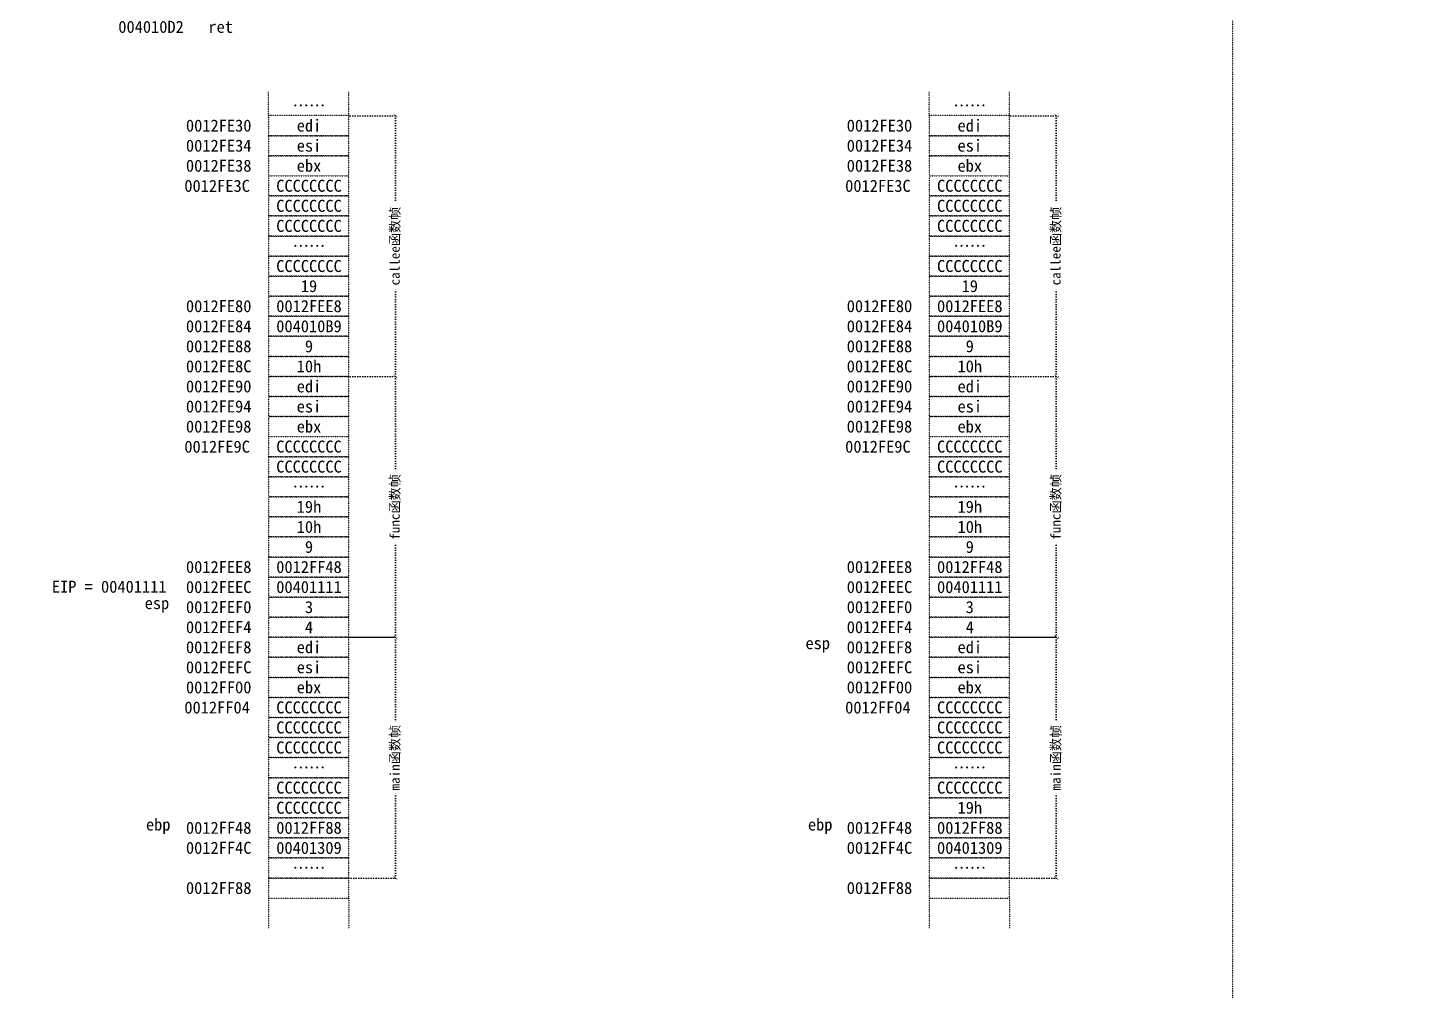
# Model space of a CAD drawing. Header units: millimetres. Extents: x 4752 to 29114, y 1106 to 4893.
# Drawn here: x 23786 to 25506, y 1260 to 2469 of the extents above; entities that cross this region are included whole.
import ezdxf

# ---------------------------------------------------------------- set-up
doc = ezdxf.new("R2010")
doc.units = ezdxf.units.MM
doc.linetypes.add('ACAD_ISO07W100', pattern=[3, 0, -3])
doc.linetypes.add('DOT', pattern=[0.25, 0, -0.25])
doc.styles.get("Standard").update_dxf_attribs({"font": ''})
doc.styles.add('w', font='', dxfattribs={"height": 15})
doc.styles.get('Standard').set_extended_font_data('SimSun')
doc.styles.get('w').set_extended_font_data('SimSun')
doc.dimstyles.new('w', dxfattribs={"dimscale": 3, "dimtxt": 4, "dimasz": 1.5, "dimexe": 1.25, "dimexo": 0.625, "dimtad": 0, "dimtxsty": 'Standard', "dimblk": 'ARCHTICK', "dimcen": 2.5, "dimclrd": 5, "dimclre": 5, "dimclrt": 5, "dimadec": 1, "dimazin": 0, "dimtfac": 1, "dimtmove": 0, "dimatfit": 3, "dimfxl": 1, "dimarcsym": 0})

# ---------------------------------------------------------------- blocks, each defined once
blk = doc.blocks.new('b')
at = {"linetype": 'DOT'}
blk.add_lwpolyline([(-100, 0), (0, 0), (0, 25), (-100, 25)], close=True, dxfattribs=at)
blk = doc.blocks.new('_ArchTick')
at = {"color": 0, "linetype": 'ByBlock', "const_width": 0.15}
blk.add_lwpolyline([(-0.5, -0.5), (0.5, 0.5)], dxfattribs=at)
blk = doc.blocks.new('*D58')
at = {"color": 5, "linetype": 'ACAD_ISO07W100', "lineweight": -2}
for p, q in [((24187.7, 2359.5), (24247.8, 2359.5)), ((24244, 2359.5), (24244, 2249.2)), ((24244, 2034.5), (24244, 2144.9)), ((24187.7, 2034.5), (24247.8, 2034.5))]:
    blk.add_line(p, q, dxfattribs=at)
at = {"layer": 'Defpoints', "color": 0, "linetype": 'DOT'}
for p in [(24185.8, 2359.5), (24185.8, 2034.5), (24244, 2034.5)]:
    blk.add_point(p, dxfattribs=at)
at = {"color": 5, "linetype": 'DOT', "lineweight": -2, "xscale": 4.5, "yscale": 4.5, "zscale": 4.5}
for p, rotation in [((24244, 2359.5), 90), ((24244, 2034.5), 270)]:
    blk.add_blockref('_ArchTick', p, dxfattribs=dict(at, rotation=rotation))
at = {"color": 5, "linetype": 'DOT', "insert": (24244, 2197), "char_height": 12, "attachment_point": 5, "rotation": 90}
blk.add_mtext('callee函数帧', dxfattribs=at)
blk = doc.blocks.new('*D56')
at = {"color": 5, "linetype": 'ACAD_ISO07W100', "lineweight": -2}
for p, q in [((24187.7, 2034.5), (24247.8, 2034.5)), ((24244, 2034.5), (24244, 1915.7)), ((24244, 1709.5), (24244, 1828.4)), ((24187.7, 1709.5), (24247.8, 1709.5))]:
    blk.add_line(p, q, dxfattribs=at)
at = {"layer": 'Defpoints', "color": 0, "linetype": 'DOT'}
for p in [(24185.8, 2034.5), (24185.8, 1709.5), (24244, 1709.5)]:
    blk.add_point(p, dxfattribs=at)
at = {"color": 5, "linetype": 'DOT', "lineweight": -2, "xscale": 4.5, "yscale": 4.5, "zscale": 4.5}
for p, rotation in [((24244, 2034.5), 90), ((24244, 1709.5), 270)]:
    blk.add_blockref('_ArchTick', p, dxfattribs=dict(at, rotation=rotation))
at = {"color": 5, "linetype": 'DOT', "insert": (24244, 1872), "char_height": 12, "attachment_point": 5, "rotation": 90}
blk.add_mtext('func函数帧', dxfattribs=at)
blk = doc.blocks.new('*D57')
at = {"color": 5, "linetype": 'ACAD_ISO07W100', "lineweight": -2}
for p, q in [((24185.8, 1709.5), (24247.8, 1709.5)), ((24244, 1709.5), (24244, 1603.6)), ((24244, 1409.5), (24244, 1515.5)), ((24185.8, 1409.5), (24247.8, 1409.5))]:
    blk.add_line(p, q, dxfattribs=at)
at = {"layer": 'Defpoints', "color": 0, "linetype": 'DOT'}
for p in [(24183.9, 1709.5), (24183.9, 1409.5), (24244, 1409.5)]:
    blk.add_point(p, dxfattribs=at)
at = {"color": 5, "linetype": 'DOT', "lineweight": -2, "xscale": 4.5, "yscale": 4.5, "zscale": 4.5}
for p, rotation in [((24244, 1709.5), 90), ((24244, 1409.5), 270)]:
    blk.add_blockref('_ArchTick', p, dxfattribs=dict(at, rotation=rotation))
at = {"color": 5, "linetype": 'DOT', "insert": (24244, 1559.5), "char_height": 12, "attachment_point": 5, "rotation": 90}
blk.add_mtext('main函数帧', dxfattribs=at)
blk = doc.blocks.new('*D61')
at = {"color": 5, "linetype": 'ACAD_ISO07W100', "lineweight": -2}
for p, q in [((25011, 2359.5), (25071.1, 2359.5)), ((25067.4, 2359.5), (25067.4, 2249.2)), ((25067.4, 2034.5), (25067.4, 2144.9)), ((25011, 2034.5), (25071.1, 2034.5))]:
    blk.add_line(p, q, dxfattribs=at)
at = {"layer": 'Defpoints', "color": 0, "linetype": 'DOT'}
for p in [(25009.1, 2359.5), (25009.1, 2034.5), (25067.4, 2034.5)]:
    blk.add_point(p, dxfattribs=at)
at = {"color": 5, "linetype": 'DOT', "lineweight": -2, "xscale": 4.5, "yscale": 4.5, "zscale": 4.5}
for p, rotation in [((25067.4, 2359.5), 90), ((25067.4, 2034.5), 270)]:
    blk.add_blockref('_ArchTick', p, dxfattribs=dict(at, rotation=rotation))
at = {"color": 5, "linetype": 'DOT', "insert": (25067.4, 2197), "char_height": 12, "attachment_point": 5, "rotation": 90}
blk.add_mtext('callee函数帧', dxfattribs=at)
blk = doc.blocks.new('*D59')
at = {"color": 5, "linetype": 'ACAD_ISO07W100', "lineweight": -2}
for p, q in [((25011, 2034.5), (25071.1, 2034.5)), ((25067.4, 2034.5), (25067.4, 1915.7)), ((25067.4, 1709.5), (25067.4, 1828.4)), ((25011, 1709.5), (25071.1, 1709.5))]:
    blk.add_line(p, q, dxfattribs=at)
at = {"layer": 'Defpoints', "color": 0, "linetype": 'DOT'}
for p in [(25009.1, 2034.5), (25009.1, 1709.5), (25067.4, 1709.5)]:
    blk.add_point(p, dxfattribs=at)
at = {"color": 5, "linetype": 'DOT', "lineweight": -2, "xscale": 4.5, "yscale": 4.5, "zscale": 4.5}
for p, rotation in [((25067.4, 2034.5), 90), ((25067.4, 1709.5), 270)]:
    blk.add_blockref('_ArchTick', p, dxfattribs=dict(at, rotation=rotation))
at = {"color": 5, "linetype": 'DOT', "insert": (25067.4, 1872), "char_height": 12, "attachment_point": 5, "rotation": 90}
blk.add_mtext('func函数帧', dxfattribs=at)
blk = doc.blocks.new('*D60')
at = {"color": 5, "linetype": 'ACAD_ISO07W100', "lineweight": -2}
for p, q in [((25009.1, 1709.5), (25071.1, 1709.5)), ((25067.4, 1709.5), (25067.4, 1603.6)), ((25067.4, 1409.5), (25067.4, 1515.5)), ((25009.1, 1409.5), (25071.1, 1409.5))]:
    blk.add_line(p, q, dxfattribs=at)
at = {"layer": 'Defpoints', "color": 0, "linetype": 'DOT'}
for p in [(25007.3, 1709.5), (25007.3, 1409.5), (25067.4, 1409.5)]:
    blk.add_point(p, dxfattribs=at)
at = {"color": 5, "linetype": 'DOT', "lineweight": -2, "xscale": 4.5, "yscale": 4.5, "zscale": 4.5}
for p, rotation in [((25067.4, 1709.5), 90), ((25067.4, 1409.5), 270)]:
    blk.add_blockref('_ArchTick', p, dxfattribs=dict(at, rotation=rotation))
at = {"color": 5, "linetype": 'DOT', "insert": (25067.4, 1559.5), "char_height": 12, "attachment_point": 5, "rotation": 90}
blk.add_mtext('main函数帧', dxfattribs=at)
blk = doc.blocks.new('*D89')
at = {"color": 5, "linetype": 'ACAD_ISO07W100', "lineweight": -2}
for p, q in [((22309.4, 4598), (22309.4, 4745.6)), ((22309.4, 4741.8), (23376.4, 4741.8)), ((25286.8, 4741.8), (24219.8, 4741.8)), ((25286.8, 4598), (25286.8, 4745.6)), ((28970.7, 2034.5), (29030.9, 2034.5)), ((29027.1, 2034.5), (29027.1, 1915.7)), ((29027.1, 1709.5), (29027.1, 1828.4)), ((28970.7, 1709.5), (29030.9, 1709.5))]:
    blk.add_line(p, q, dxfattribs=at)
at = {"layer": 'Defpoints', "color": 0, "linetype": 'DOT'}
for p in [(25286.8, 4741.8), (22309.4, 4596.1), (25286.8, 4596.1), (28968.9, 2034.5), (28968.9, 1709.5), (29027.1, 1709.5)]:
    blk.add_point(p, dxfattribs=at)
at = {"color": 5, "linetype": 'DOT', "lineweight": -2, "xscale": 4.5, "yscale": 4.5, "zscale": 4.5}
for p, rotation in [((22309.4, 4741.8), 180), ((29027.1, 2034.5), 90), ((29027.1, 1709.5), 270)]:
    blk.add_blockref('_ArchTick', p, dxfattribs=dict(at, rotation=rotation))
blk.add_blockref('_ArchTick', (25286.8, 4741.8), dxfattribs=at)
at = {"color": 5, "linetype": 'DOT', "insert": (23798.1, 4741.8), "char_height": 66, "attachment_point": 5}
blk.add_mtext('main函数的堆栈平衡', dxfattribs=at)
at = {"color": 5, "linetype": 'DOT', "insert": (29027.1, 1872), "char_height": 12, "attachment_point": 5, "rotation": 90}
blk.add_mtext('func函数帧', dxfattribs=at)

msp = doc.modelspace()

# ---------------------------------------------------------------- linework, layer by layer
at = {"linetype": 'DOT'}
for p, q in [((25286.8, 4885.524), (25286.8, 1259.541)), ((24085.781, 2359.543), (24085.781, 2389.543)), ((24185.781, 2359.543), (24185.781, 2389.543)), ((24909.137, 2359.543), (24909.137, 2389.543)), ((25009.137, 2359.543), (25009.137, 2389.543)), ((24085.781, 2284.543), (24085.781, 2259.543)), ((24085.781, 2284.543), (24185.781, 2284.543)), ((24185.781, 2259.543), (24185.781, 2284.543)), ((24909.137, 2284.543), (24909.137, 2259.543)), ((24909.137, 2284.543), (25009.137, 2284.543)), ((25009.137, 2259.543), (25009.137, 2284.543)), ((24085.781, 2259.543), (24185.781, 2259.543)), ((24909.137, 2259.543), (25009.137, 2259.543)), ((24085.781, 1959.543), (24085.781, 1934.543)), ((24085.781, 1959.543), (24185.781, 1959.543)), ((24185.781, 1934.543), (24185.781, 1959.543)), ((24909.137, 1959.543), (24909.137, 1934.543)), ((24909.137, 1959.543), (25009.137, 1959.543)), ((25009.137, 1934.543), (25009.137, 1959.543)), ((24085.781, 1934.543), (24185.781, 1934.543)), ((24909.137, 1934.543), (25009.137, 1934.543)), ((24185.781, 1634.543), (24085.781, 1634.543)), ((24085.781, 1634.543), (24085.781, 1609.543)), ((24185.781, 1609.543), (24185.781, 1634.543)), ((25009.137, 1634.543), (24909.137, 1634.543)), ((24909.137, 1634.543), (24909.137, 1609.543)), ((25009.137, 1609.543), (25009.137, 1634.543)), ((24085.781, 1609.543), (24185.781, 1609.543)), ((24909.137, 1609.543), (25009.137, 1609.543)), ((24085.781, 1384.543), (24085.781, 1346.022)), ((24185.781, 1384.543), (24185.781, 1346.022)), ((24909.137, 1384.543), (24909.137, 1346.022)), ((25009.137, 1384.543), (25009.137, 1346.022))]:
    msp.add_line(p, q, dxfattribs=at)
for points in [[(24085.781, 2334.543), (24185.781, 2334.543), (24185.781, 2359.543), (24085.781, 2359.543)], [(24909.137, 2334.543), (25009.137, 2334.543), (25009.137, 2359.543), (24909.137, 2359.543)], [(24085.781, 2309.543), (24185.781, 2309.543), (24185.781, 2334.543), (24085.781, 2334.543)], [(24909.137, 2309.543), (25009.137, 2309.543), (25009.137, 2334.543), (24909.137, 2334.543)], [(24085.781, 2284.543), (24185.781, 2284.543), (24185.781, 2309.543), (24085.781, 2309.543)], [(24909.137, 2284.543), (25009.137, 2284.543), (25009.137, 2309.543), (24909.137, 2309.543)], [(24085.781, 2109.543), (24185.781, 2109.543), (24185.781, 2134.543), (24085.781, 2134.543)], [(24909.137, 2109.543), (25009.137, 2109.543), (25009.137, 2134.543), (24909.137, 2134.543)], [(24085.781, 2084.543), (24185.781, 2084.543), (24185.781, 2109.543), (24085.781, 2109.543)], [(24909.137, 2084.543), (25009.137, 2084.543), (25009.137, 2109.543), (24909.137, 2109.543)], [(24085.781, 2059.543), (24185.781, 2059.543), (24185.781, 2084.543), (24085.781, 2084.543)], [(24909.137, 2059.543), (25009.137, 2059.543), (25009.137, 2084.543), (24909.137, 2084.543)], [(24085.781, 2034.543), (24185.781, 2034.543), (24185.781, 2059.543), (24085.781, 2059.543)], [(24909.137, 2034.543), (25009.137, 2034.543), (25009.137, 2059.543), (24909.137, 2059.543)], [(24085.781, 2009.543), (24185.781, 2009.543), (24185.781, 2034.543), (24085.781, 2034.543)], [(24909.137, 2009.543), (25009.137, 2009.543), (25009.137, 2034.543), (24909.137, 2034.543)], [(24085.781, 1984.543), (24185.781, 1984.543), (24185.781, 2009.543), (24085.781, 2009.543)], [(24909.137, 1984.543), (25009.137, 1984.543), (25009.137, 2009.543), (24909.137, 2009.543)], [(24085.781, 1959.543), (24185.781, 1959.543), (24185.781, 1984.543), (24085.781, 1984.543)], [(24909.137, 1959.543), (25009.137, 1959.543), (25009.137, 1984.543), (24909.137, 1984.543)], [(24085.781, 1784.543), (24185.781, 1784.543), (24185.781, 1809.543), (24085.781, 1809.543)], [(24909.137, 1784.543), (25009.137, 1784.543), (25009.137, 1809.543), (24909.137, 1809.543)], [(24085.781, 1759.543), (24185.781, 1759.543), (24185.781, 1784.543), (24085.781, 1784.543)], [(24909.137, 1759.543), (25009.137, 1759.543), (25009.137, 1784.543), (24909.137, 1784.543)], [(24085.781, 1734.543), (24185.781, 1734.543), (24185.781, 1759.543), (24085.781, 1759.543)], [(24909.137, 1734.543), (25009.137, 1734.543), (25009.137, 1759.543), (24909.137, 1759.543)], [(24085.781, 1709.543), (24185.781, 1709.543), (24185.781, 1734.543), (24085.781, 1734.543)], [(24909.137, 1709.543), (25009.137, 1709.543), (25009.137, 1734.543), (24909.137, 1734.543)], [(24085.781, 1684.543), (24185.781, 1684.543), (24185.781, 1709.543), (24085.781, 1709.543)], [(24909.137, 1684.543), (25009.137, 1684.543), (25009.137, 1709.543), (24909.137, 1709.543)], [(24085.781, 1659.543), (24185.781, 1659.543), (24185.781, 1684.543), (24085.781, 1684.543)], [(24909.137, 1659.543), (25009.137, 1659.543), (25009.137, 1684.543), (24909.137, 1684.543)], [(24085.781, 1634.543), (24185.781, 1634.543), (24185.781, 1659.543), (24085.781, 1659.543)], [(24909.137, 1634.543), (25009.137, 1634.543), (25009.137, 1659.543), (24909.137, 1659.543)], [(24085.781, 1459.543), (24185.781, 1459.543), (24185.781, 1484.543), (24085.781, 1484.543)], [(24909.137, 1459.543), (25009.137, 1459.543), (25009.137, 1484.543), (24909.137, 1484.543)], [(24085.781, 1409.543), (24185.781, 1409.543), (24185.781, 1434.543), (24085.781, 1434.543)], [(24909.137, 1409.543), (25009.137, 1409.543), (25009.137, 1434.543), (24909.137, 1434.543)], [(24085.781, 1384.543), (24185.781, 1384.543), (24185.781, 1409.543), (24085.781, 1409.543)], [(24909.137, 1384.543), (25009.137, 1384.543), (25009.137, 1409.543), (24909.137, 1409.543)]]:
    msp.add_lwpolyline(points, close=True, dxfattribs=at)

# ---------------------------------------------------------------- block references
for p in [(24185.781, 2234.543), (25009.137, 2234.543), (24185.781, 2209.543), (25009.137, 2209.543), (24185.781, 2184.543), (25009.137, 2184.543), (24185.781, 2159.543), (25009.137, 2159.543), (24185.781, 2134.543), (25009.137, 2134.543), (24185.781, 1909.543), (25009.137, 1909.543), (24185.781, 1884.543), (25009.137, 1884.543), (24185.781, 1859.543), (25009.137, 1859.543), (24185.781, 1834.543), (25009.137, 1834.543), (24185.781, 1809.543), (25009.137, 1809.543), (24185.781, 1584.543), (25009.137, 1584.543), (24185.781, 1559.543), (25009.137, 1559.543), (24185.781, 1534.543), (25009.137, 1534.543), (24185.781, 1509.543), (25009.137, 1509.543), (24185.781, 1484.543), (25009.137, 1484.543), (24185.781, 1434.543), (25009.137, 1434.543)]:
    msp.add_blockref('b', p, dxfattribs=at)

# ---------------------------------------------------------------- texts
at = {"linetype": 'DOT', "style": 'w'}
for s, p in [('0012FE3C', (23980.997, 2264.543)), ('0012FE3C', (24804.354, 2264.543)), ('0012FE9C', (23980.997, 1939.543)), ('0012FE9C', (24804.354, 1939.543)), ('0012FF04', (23980.997, 1614.543)), ('0012FF04', (24804.354, 1614.543))]:
    msp.add_text(s, height=15, dxfattribs=at).set_placement(p)
at = {"linetype": 'DOT', "char_height": 15, "style": 'w'}
for s, insert, width, attachment_point in [('17:   int main()\\P18:   \\{\\P004010F0   push        ebp\\P004010F1   mov         ebp,esp\\P004010F3   sub         esp,44h\\P004010F6   push        ebx\\P004010F7   push        esi\\P004010F8   push        edi\\P004010F9   lea         edi,[ebp-44h]\\P004010FC   mov         ecx,11h\\P00401101   mov         eax,0CCCCCCCCh\\P00401106   rep stos    dword ptr [edi]\\P19:       int result=func(3,4);\\P00401108   push        4\\P0040110A   push        3\\P0040110C   call        @ILT+0(func) (00401005)\\P\\P9:    int func(int a, int b)\\P10:   \\{\\P00401080   push        ebp\\P00401081   mov         ebp,esp\\P00401083   sub         esp,4Ch\\P00401086   push        ebx\\P00401087   push        esi\\P00401088   push        edi\\P00401089   lea         edi,[ebp-4Ch]\\P0040108C   mov         ecx,13h\\P00401091   mov         eax,0CCCCCCCCh\\P00401096   rep stos    dword ptr [edi]\\P11:       int c = a*a;\\P00401098   mov         eax,dword ptr [ebp+8]\\P0040109B   imul        eax,dword ptr [ebp+8]\\P0040109F   mov         dword ptr [ebp-4],eax\\P12:       int d = b*b;\\P004010A2   mov         ecx,dword ptr [ebp+0Ch]\\P004010A5   imul        ecx,dword ptr [ebp+0Ch]\\P004010A9   mov         dword ptr [ebp-8],ecx\\P13:       int e = callee(c,d);\\P004010AC   mov         edx,dword ptr [ebp-8]\\P004010AF   push        edx\\P004010B0   mov         eax,dword ptr [ebp-4]\\P004010B3   push        eax\\P004010B4   call        @ILT+5(callee) (0040100a)\\P3:    int callee(int f, int g)\\P4:    \\{\\P00401030   push        ebp\\P00401031   mov         ebp,esp\\P00401033   sub         esp,44h\\P00401036   push        ebx\\P00401037   push        esi\\P00401038   push        edi\\P00401039   lea         edi,[ebp-44h]\\P0040103C   mov         ecx,11h\\P00401041   mov         eax,0CCCCCCCCh\\P00401046   rep stos    dword ptr [edi]\\P5:        int h = f + g;\\P00401048   mov         eax,dword ptr [ebp+8]\\P0040104B   add         eax,dword ptr [ebp+0Ch]\\P0040104E   mov         dword ptr [ebp-4],eax\\P00401054   pop         edi\\P00401055   pop         esi\\P00401056   pop         ebx\\P00401057   mov         esp,ebp\\P00401059   pop         ebp\\P0040105A   ret\\P\\P004010B9   add         esp,8\\P004010BC   mov         dword ptr [ebp-0Ch],eax\\P14:       return e;\\P004010BF   mov         eax,dword ptr [ebp-0Ch]\\P15:   \\}\\P004010C2   pop         edi\\P004010C3   pop         esi\\P004010C4   pop         ebx\\P004010C5   add         esp,4Ch\\P004010CA   call        __chkesp (00401160)\\P004010CF   mov         esp,ebp\\P004010D1   pop         ebp\\P{\\C1;004010D2   ret}', (23898.697, 4428.085), 803.44017, 1), ('{\\C5;……}', (24136.303, 2372.043), 101.04447, 5), ('{\\C5;……}', (24959.66, 2372.043), 101.04447, 5), ('0012FE30', (24023.789, 2347.043), 101.04447, 5), ('{\\C5;edi}', (24136.303, 2347.043), 101.04447, 5), ('0012FE30', (24847.146, 2347.043), 101.04447, 5), ('{\\C5;edi}', (24959.66, 2347.043), 101.04447, 5), ('0012FE34', (24023.789, 2322.043), 101.04447, 5), ('{\\C5;esi}', (24136.303, 2322.043), 101.04447, 5), ('0012FE34', (24847.146, 2322.043), 101.04447, 5), ('{\\C5;esi}', (24959.66, 2322.043), 101.04447, 5), ('0012FE38', (24023.789, 2297.043), 101.04447, 5), ('{\\C5;ebx}', (24136.303, 2297.043), 101.04447, 5), ('0012FE38', (24847.146, 2297.043), 101.04447, 5), ('{\\C5;ebx}', (24959.66, 2297.043), 101.04447, 5), ('{\\C5;CCCCCCCC}', (24136.303, 2272.043), 101.04447, 5), ('{\\C5;CCCCCCCC}', (24959.66, 2272.043), 101.04447, 5), ('{\\C5;CCCCCCCC}', (24136.303, 2247.043), 101.04447, 5), ('{\\C5;CCCCCCCC}', (24959.66, 2247.043), 101.04447, 5), ('{\\C5;CCCCCCCC}', (24136.303, 2222.043), 101.04447, 5), ('{\\C5;CCCCCCCC}', (24959.66, 2222.043), 101.04447, 5), ('{\\C5;……}', (24136.303, 2197.043), 101.04447, 5), ('{\\C5;……}', (24959.66, 2197.043), 101.04447, 5), ('{\\C5;CCCCCCCC}', (24136.303, 2172.043), 101.04447, 5), ('{\\C5;CCCCCCCC}', (24959.66, 2172.043), 101.04447, 5), ('{\\C5;19}', (24136.303, 2147.043), 101.04447, 5), ('{\\C5;19}', (24959.66, 2147.043), 101.04447, 5), ('0012FE80', (24023.789, 2122.043), 101.04447, 5), ('{\\C5;0012FEE8}', (24136.303, 2122.043), 101.04447, 5), ('0012FE80', (24847.146, 2122.043), 101.04447, 5), ('{\\C5;0012FEE8}', (24959.66, 2122.043), 101.04447, 5), ('0012FE84', (24023.789, 2097.043), 101.04447, 5), ('{\\C5;004010B9}', (24136.303, 2097.043), 101.04447, 5), ('0012FE84', (24847.146, 2097.043), 101.04447, 5), ('{\\C5;004010B9}', (24959.66, 2097.043), 101.04447, 5), ('0012FE88', (24023.789, 2072.043), 101.04447, 5), ('{\\C5;9}', (24136.303, 2072.043), 101.04447, 5), ('0012FE88', (24847.146, 2072.043), 101.04447, 5), ('{\\C5;9}', (24959.66, 2072.043), 101.04447, 5), ('0012FE8C', (24023.789, 2047.043), 101.04447, 5), ('{\\C5;10h}', (24136.303, 2047.043), 101.04447, 5), ('0012FE8C', (24847.146, 2047.043), 101.04447, 5), ('{\\C5;10h}', (24959.66, 2047.043), 101.04447, 5), ('{\\C5;edi}', (24136.303, 2022.043), 101.04447, 5), ('{\\C5;edi}', (24959.66, 2022.043), 101.04447, 5), ('0012FE90', (24023.789, 2022.043), 101.04447, 5), ('0012FE90', (24847.146, 2022.043), 101.04447, 5), ('0012FE94', (24023.789, 1997.043), 101.04447, 5), ('{\\C5;esi}', (24136.303, 1997.043), 101.04447, 5), ('0012FE94', (24847.146, 1997.043), 101.04447, 5), ('{\\C5;esi}', (24959.66, 1997.043), 101.04447, 5), ('0012FE98', (24023.789, 1972.043), 101.04447, 5), ('{\\C5;ebx}', (24136.303, 1972.043), 101.04447, 5), ('0012FE98', (24847.146, 1972.043), 101.04447, 5), ('{\\C5;ebx}', (24959.66, 1972.043), 101.04447, 5), ('{\\C5;CCCCCCCC}', (24136.303, 1947.043), 101.04447, 5), ('{\\C5;CCCCCCCC}', (24959.66, 1947.043), 101.04447, 5), ('{\\C5;CCCCCCCC}', (24136.303, 1922.043), 101.04447, 5), ('{\\C5;CCCCCCCC}', (24959.66, 1922.043), 101.04447, 5), ('{\\C5;……}', (24136.303, 1897.043), 101.04447, 5), ('{\\C5;……}', (24959.66, 1897.043), 101.04447, 5), ('{\\C5;19h}', (24136.303, 1872.043), 101.04447, 5), ('{\\C5;19h}', (24959.66, 1872.043), 101.04447, 5), ('{\\C5;10h}', (24136.303, 1847.043), 101.04447, 5), ('{\\C5;10h}', (24959.66, 1847.043), 101.04447, 5), ('{\\C5;9}', (24136.303, 1822.043), 101.04447, 5), ('{\\C5;9}', (24959.66, 1822.043), 101.04447, 5), ('0012FEE8', (24023.789, 1797.043), 101.04447, 5), ('{\\C5;0012FF48}', (24136.303, 1797.043), 101.04447, 5), ('0012FEE8', (24847.146, 1797.043), 101.04447, 5), ('{\\C5;0012FF48}', (24959.66, 1797.043), 101.04447, 5), ('EIP = {\\C5;00401111}', (23815.929, 1780.075), 191.82329, 1), ('0012FEEC', (24023.789, 1772.043), 101.04447, 5), ('{\\C5;00401111}', (24136.303, 1772.043), 101.04447, 5), ('0012FEEC', (24847.146, 1772.043), 101.04447, 5), ('{\\C5;00401111}', (24959.66, 1772.043), 101.04447, 5), ('{\\C5;esp}', (23946.861, 1750.012), 101.04447, 5), ('0012FEF0', (24023.789, 1747.043), 101.04447, 5), ('{\\C5;3}', (24136.303, 1747.043), 101.04447, 5), ('0012FEF0', (24847.146, 1747.043), 101.04447, 5), ('{\\C5;3}', (24959.66, 1747.043), 101.04447, 5), ('0012FEF4', (24023.789, 1722.043), 101.04447, 5), ('{\\C5;4}', (24136.303, 1722.043), 101.04447, 5), ('0012FEF4', (24847.146, 1722.043), 101.04447, 5), ('{\\C5;4}', (24959.66, 1722.043), 101.04447, 5), ('0012FEF8', (24023.789, 1697.043), 101.04447, 5), ('{\\C5;edi}', (24136.303, 1697.043), 101.04447, 5), ('{\\C5;esp}', (24770.217, 1700.109), 101.04447, 5), ('0012FEF8', (24847.146, 1697.043), 101.04447, 5), ('{\\C5;edi}', (24959.66, 1697.043), 101.04447, 5), ('0012FEFC', (24023.789, 1672.043), 101.04447, 5), ('{\\C5;esi}', (24136.303, 1672.043), 101.04447, 5), ('0012FEFC', (24847.146, 1672.043), 101.04447, 5), ('{\\C5;esi}', (24959.66, 1672.043), 101.04447, 5), ('0012FF00', (24023.789, 1647.043), 101.04447, 5), ('{\\C5;ebx}', (24136.303, 1647.043), 101.04447, 5), ('0012FF00', (24847.146, 1647.043), 101.04447, 5), ('{\\C5;ebx}', (24959.66, 1647.043), 101.04447, 5), ('{\\C5;CCCCCCCC}', (24136.303, 1622.043), 101.04447, 5), ('{\\C5;CCCCCCCC}', (24959.66, 1622.043), 101.04447, 5), ('{\\C5;CCCCCCCC}', (24136.303, 1597.043), 101.04447, 5), ('{\\C5;CCCCCCCC}', (24959.66, 1597.043), 101.04447, 5), ('{\\C5;CCCCCCCC}', (24136.303, 1572.043), 101.04447, 5), ('{\\C5;CCCCCCCC}', (24959.66, 1572.043), 101.04447, 5), ('{\\C5;……}', (24136.303, 1547.043), 101.04447, 5), ('{\\C5;……}', (24959.66, 1547.043), 101.04447, 5), ('{\\C5;CCCCCCCC}', (24136.303, 1522.043), 101.04447, 5), ('{\\C5;CCCCCCCC}', (24959.66, 1522.043), 101.04447, 5), ('{\\C5;CCCCCCCC}', (24136.303, 1497.043), 101.04447, 5), ('{\\C5;19h}', (24959.66, 1497.043), 101.04447, 5), ('{\\C5;ebp}', (23948.447, 1474.063), 101.04447, 5), ('0012FF48', (24023.789, 1471.991), 101.04447, 5), ('{\\C5;0012FF88}', (24136.303, 1472.043), 101.04447, 5), ('{\\C5;ebp}', (24773.26, 1474.063), 101.04447, 5), ('0012FF48', (24847.146, 1471.991), 101.04447, 5), ('{\\C5;0012FF88}', (24959.66, 1472.043), 101.04447, 5), ('0012FF4C', (24023.789, 1447.043), 101.04447, 5), ('{\\C5;00401309}', (24136.303, 1447.043), 101.04447, 5), ('0012FF4C', (24847.146, 1447.043), 101.04447, 5), ('{\\C5;00401309}', (24959.66, 1447.043), 101.04447, 5), ('{\\C5;……}', (24136.303, 1422.043), 101.04447, 5), ('{\\C5;……}', (24959.66, 1422.043), 101.04447, 5), ('0012FF88', (24023.789, 1397.043), 101.04447, 5), ('0012FF88', (24847.146, 1397.043), 101.04447, 5)]:
    msp.add_mtext(s, dxfattribs=dict(at, insert=insert, width=width, attachment_point=attachment_point))

# ---------------------------------------------------------------- dimensions: what is measured, and where the dimension line sits
at = {"linetype": 'DOT'}
for base, p1, p2, text, picture, middle in [((29027.124, 1709.543), (28968.87, 2034.543), (28968.87, 1709.543), 'func函数帧', '*D89', (29027.124, 1872.043)), ((24244.035, 2034.543), (24185.781, 2359.543), (24185.781, 2034.543), 'callee函数帧', '*D58', (24244.035, 2197.043)), ((25067.391, 2034.543), (25009.137, 2359.543), (25009.137, 2034.543), 'callee函数帧', '*D61', (25067.391, 2197.043)), ((24244.035, 1709.543), (24185.781, 2034.543), (24185.781, 1709.543), 'func函数帧', '*D56', (24244.035, 1872.043)), ((25067.391, 1709.543), (25009.137, 2034.543), (25009.137, 1709.543), 'func函数帧', '*D59', (25067.391, 1872.043)), ((24244.035, 1409.543), (24183.906, 1709.543), (24183.906, 1409.543), 'main函数帧', '*D57', (24244.035, 1559.543)), ((25067.391, 1409.543), (25007.262, 1709.543), (25007.262, 1409.543), 'main函数帧', '*D60', (25067.391, 1559.543))]:
    dim = msp.add_linear_dim(base=base, p1=p1, p2=p2, angle=90, text=text, dimstyle='w', dxfattribs=at)
    dim.commit()
    dim.dimension.update_dxf_attribs({"geometry": picture, "text_midpoint": middle})
dim = msp.add_linear_dim(base=(25286.8, 4741.826), p1=(22309.422, 4596.08), p2=(25286.8, 4596.08), text='main函数的堆栈平衡', dimstyle='w', override={"dimtxt": 22}, dxfattribs=at)
dim.commit()
dim.dimension.update_dxf_attribs({"geometry": '*D89', "text_midpoint": (23798.111, 4741.826)})

doc.saveas('drawing.dxf')
